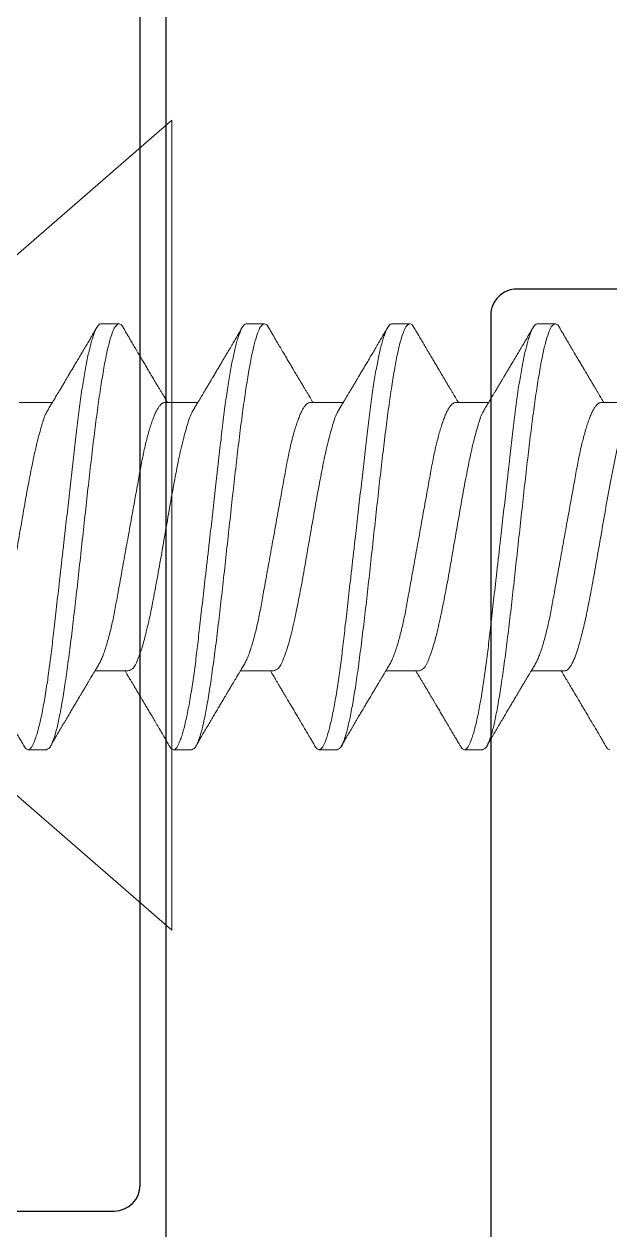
# Model space of a CAD drawing. Extents: x -82 to 113, y -82 to 93.
# Drawn here: x 24.8308 to 25.0563, y 69.6364 to 70.1008 of the extents above; entities that cross this region are included whole.
import ezdxf

# ---------------------------------------------------------------- set-up
doc = ezdxf.new("R2010")
doc.units = 0
doc.header["$MEASUREMENT"] = 0
doc.linetypes.add('SLD-Solid', pattern=[0])
doc.layers.get('0').update_dxf_attribs({"linetype": 'CONTINUOUS'})
doc.layers.add('Ballons', color=7, linetype='CONTINUOUS')
doc.layers.add('VENT', color=5, linetype='CONTINUOUS')

# ---------------------------------------------------------------- blocks, each defined once
blk = doc.blocks.new('no 8-32 1.125')
at = {"color": 7, "linetype": 'SLD-Solid', "lineweight": 15}
for p, q in [((0.08513, 0.082), (0, 0.156)), ((0, 0.156), (0, -0.156)), ((0, -0.156), (0.08513, -0.082))]:
    blk.add_line(p, q, dxfattribs=at)
blk = doc.blocks.new('NO 8 2 IN')
at = {"color": 7, "linetype": 'SLD-Solid', "lineweight": 15}
for p, q in [((0.9225, 0.082), (0.9155, 0.082)), ((0.9785, 0.082), (0.9715, 0.082)), ((1.0345, 0.082), (1.0275, 0.082)), ((1.0905, 0.082), (1.0835, 0.082)), ((0.898, 0.05169), (0.88521, 0.05169)), ((0.954, 0.05169), (0.94121, 0.05169)), ((1.01, 0.05169), (0.99721, 0.05169)), ((1.066, 0.05169), (1.05321, 0.05169)), ((1.122, 0.05169), (1.10921, 0.05169)), ((0.912, -0.05169), (0.92479, -0.05169)), ((0.968, -0.05169), (0.98079, -0.05169)), ((1.024, -0.05169), (1.03679, -0.05169)), ((1.08, -0.05169), (1.09279, -0.05169)), ((0.9435, -0.082), (0.9505, -0.082)), ((0.9995, -0.082), (1.0065, -0.082)), ((1.0555, -0.082), (1.0625, -0.082)), ((1.1115, -0.082), (1.1185, -0.082))]:
    blk.add_line(p, q, dxfattribs=at)
for points, knots in [([(0.91394, 0.08062), (0.91362, 0.08006), (0.91301, 0.07903), (0.91218, 0.07762), (0.91151, 0.07648), (0.91095, 0.07553), (0.91026, 0.07436), (0.90936, 0.07282), (0.90827, 0.07098), (0.90721, 0.06918), (0.90623, 0.06752), (0.9053, 0.06596), (0.90453, 0.06465), (0.90391, 0.06361), (0.90339, 0.06273), (0.90279, 0.06173), (0.90212, 0.0606), (0.90139, 0.05936), (0.90067, 0.05816), (0.89998, 0.057), (0.89933, 0.05592), (0.89874, 0.05493), (0.89819, 0.05401), (0.89765, 0.05311), (0.89719, 0.05234), (0.89689, 0.05184), (0.89679, 0.05169)], [0, 0, 0, 0, 0.0579828, 0.1065596, 0.1457438, 0.1759787, 0.2050392, 0.2670312, 0.3351953, 0.3955529, 0.4530647, 0.5077331, 0.5572798, 0.5883029, 0.6159094, 0.6487641, 0.6919186, 0.7330355, 0.7772941, 0.8174003, 0.8530775, 0.8897876, 0.9202468, 0.9483936, 0.9838456, 1, 1, 1, 1]), ([(0.91386, 0.08045), (0.91399, 0.08074), (0.91431, 0.08144), (0.91552, 0.08233), (0.91707, 0.08107), (0.91801, 0.07885), (0.91918, 0.07537), (0.92028, 0.07064), (0.92143, 0.0647), (0.92257, 0.05766), (0.92372, 0.04964), (0.92488, 0.04077), (0.92603, 0.0312), (0.92719, 0.0211), (0.92834, 0.01064), (0.9295, 0), (0.93066, -0.01064), (0.93181, -0.0211), (0.93297, -0.03121), (0.93412, -0.04077), (0.93528, -0.04964), (0.93643, -0.05766), (0.93757, -0.06471), (0.93872, -0.07062), (0.93982, -0.07541), (0.94099, -0.07877), (0.94193, -0.08123), (0.94308, -0.0818), (0.9435, -0.082)], [0, 0, 0, 0, 0.005731, 0.013729, 0.021729, 0.035806, 0.057193, 0.085897, 0.121575, 0.163691, 0.211566, 0.264413, 0.32135, 0.381419, 0.443609, 0.506868, 0.570127, 0.632316, 0.692385, 0.749322, 0.802168, 0.850043, 0.892158, 0.927835, 0.956539, 0.977925, 0.992002, 1, 1, 1, 1]), ([(0.9225, 0.082), (0.92267, 0.08196), (0.92308, 0.08188), (0.92359, 0.08134), (0.92413, 0.08055), (0.92467, 0.07943), (0.92524, 0.078), (0.92582, 0.07624), (0.92639, 0.07424), (0.92694, 0.07201), (0.92749, 0.06959), (0.92804, 0.06692), (0.92858, 0.06404), (0.92911, 0.06094), (0.92966, 0.05756), (0.9302, 0.05389), (0.93074, 0.04995), (0.93126, 0.04587), (0.93176, 0.04167), (0.93225, 0.03731), (0.93277, 0.03278), (0.93329, 0.02821), (0.93381, 0.02362), (0.93433, 0.01904), (0.93487, 0.01436), (0.93541, 0.00962), (0.93595, 0.00482), (0.93652, -0.00015), (0.9371, -0.00526), (0.93769, -0.01048), (0.93828, -0.01564), (0.93886, -0.02071), (0.93942, -0.02565), (0.93997, -0.03045), (0.94048, -0.03495), (0.94096, -0.03915), (0.9414, -0.04309), (0.94187, -0.04691), (0.94235, -0.05063), (0.94285, -0.05422), (0.94338, -0.05776), (0.94393, -0.06122), (0.94452, -0.06456), (0.94511, -0.06766), (0.9457, -0.07048), (0.9463, -0.07301), (0.94689, -0.07524), (0.94746, -0.07712), (0.94801, -0.07865), (0.94852, -0.07985), (0.94902, -0.08079), (0.94951, -0.08145), (0.94998, -0.0819), (0.95034, -0.08197), (0.9505, -0.082)], [0, 0, 0, 0, 0.003093, 0.007218, 0.012849, 0.020196, 0.029358, 0.040369, 0.053222, 0.066588, 0.081416, 0.097635, 0.11516, 0.133891, 0.153715, 0.176448, 0.200175, 0.224724, 0.249925, 0.275906, 0.303091, 0.331379, 0.358168, 0.385658, 0.413725, 0.442233, 0.471038, 0.499995, 0.531578, 0.562967, 0.593969, 0.624401, 0.654092, 0.682884, 0.710637, 0.735058, 0.758527, 0.78147, 0.803831, 0.825476, 0.846274, 0.867849, 0.888108, 0.906911, 0.924131, 0.939662, 0.953422, 0.965357, 0.974673, 0.982441, 0.988705, 0.993557, 0.99719, 1, 1, 1, 1]), ([(0.94256, 0.04945), (0.94228, 0.04991), (0.94175, 0.05078), (0.94103, 0.05198), (0.94043, 0.05298), (0.93991, 0.05385), (0.9394, 0.05471), (0.93882, 0.05567), (0.93814, 0.05681), (0.9374, 0.05805), (0.93664, 0.05932), (0.93593, 0.06051), (0.93532, 0.06153), (0.93483, 0.06237), (0.9344, 0.06309), (0.934, 0.06377), (0.93343, 0.06472), (0.93268, 0.06599), (0.93174, 0.06758), (0.93073, 0.06928), (0.9297, 0.07104), (0.92881, 0.07255), (0.92809, 0.07376), (0.92757, 0.07465), (0.92705, 0.07552), (0.92649, 0.07647), (0.92582, 0.07762), (0.92499, 0.07903), (0.92439, 0.08006), (0.92406, 0.08062)], [0, 0, 0, 0, 0.0451994, 0.0838995, 0.1160725, 0.1417323, 0.1675759, 0.1986999, 0.2351163, 0.2768365, 0.318633, 0.357685, 0.3906107, 0.4173953, 0.438437, 0.4596498, 0.4829882, 0.5298511, 0.5815661, 0.6360153, 0.6932005, 0.7506899, 0.7808661, 0.8094732, 0.8365086, 0.8645783, 0.9009618, 0.9460988, 1, 1, 1, 1]), ([(0.96994, 0.08062), (0.96962, 0.08006), (0.96901, 0.07903), (0.96818, 0.07762), (0.96751, 0.07648), (0.96695, 0.07553), (0.96626, 0.07436), (0.96536, 0.07282), (0.96427, 0.07098), (0.96321, 0.06918), (0.96223, 0.06752), (0.9613, 0.06596), (0.96053, 0.06465), (0.95991, 0.06361), (0.95939, 0.06273), (0.95879, 0.06173), (0.95812, 0.0606), (0.95739, 0.05936), (0.95667, 0.05816), (0.95598, 0.057), (0.95533, 0.05592), (0.95474, 0.05493), (0.95419, 0.05401), (0.95365, 0.05311), (0.95319, 0.05234), (0.95289, 0.05184), (0.95279, 0.05169)], [0, 0, 0, 0, 0.057982, 0.10656, 0.145743, 0.175979, 0.205039, 0.26703, 0.335195, 0.395553, 0.453065, 0.507733, 0.55728, 0.588303, 0.615908, 0.648764, 0.691919, 0.733036, 0.777294, 0.8174, 0.853077, 0.889788, 0.920247, 0.948394, 0.983846, 1, 1, 1, 1]), ([(0.96986, 0.08045), (0.96999, 0.08074), (0.97031, 0.08144), (0.97152, 0.08233), (0.97307, 0.08107), (0.97401, 0.07885), (0.97518, 0.07537), (0.97628, 0.07064), (0.97743, 0.0647), (0.97857, 0.05766), (0.97972, 0.04964), (0.98088, 0.04077), (0.98203, 0.0312), (0.98319, 0.0211), (0.98434, 0.01064), (0.9855, 0), (0.98666, -0.01064), (0.98781, -0.0211), (0.98897, -0.03121), (0.99012, -0.04077), (0.99128, -0.04964), (0.99243, -0.05766), (0.99357, -0.06471), (0.99472, -0.07062), (0.99581, -0.07541), (0.99699, -0.07877), (0.99793, -0.08123), (0.99908, -0.0818), (0.9995, -0.082)], [0, 0, 0, 0, 0.005731, 0.013729, 0.021728, 0.035806, 0.057192, 0.085897, 0.121575, 0.16369, 0.211566, 0.264413, 0.32135, 0.381419, 0.443609, 0.506868, 0.570127, 0.632316, 0.692385, 0.749321, 0.802168, 0.850043, 0.892157, 0.927835, 0.956539, 0.977925, 0.992001, 1, 1, 1, 1]), ([(0.9785, 0.082), (0.97867, 0.08196), (0.97908, 0.08188), (0.97959, 0.08134), (0.98013, 0.08055), (0.98067, 0.07943), (0.98124, 0.078), (0.98182, 0.07624), (0.98239, 0.07424), (0.98294, 0.07201), (0.98349, 0.06959), (0.98404, 0.06692), (0.98458, 0.06404), (0.98511, 0.06094), (0.98565, 0.05756), (0.9862, 0.05389), (0.98674, 0.04995), (0.98726, 0.04587), (0.98776, 0.04167), (0.98825, 0.03731), (0.98877, 0.03278), (0.98929, 0.02821), (0.98981, 0.02362), (0.99033, 0.01904), (0.99086, 0.01436), (0.99141, 0.00962), (0.99195, 0.00482), (0.99252, -0.00015), (0.9931, -0.00526), (0.99369, -0.01048), (0.99428, -0.01564), (0.99486, -0.02071), (0.99542, -0.02565), (0.99597, -0.03045), (0.99648, -0.03495), (0.99696, -0.03915), (0.9974, -0.04309), (0.99787, -0.04691), (0.99835, -0.05063), (0.99885, -0.05422), (0.99938, -0.05776), (0.99993, -0.06122), (1.00052, -0.06456), (1.00111, -0.06766), (1.0017, -0.07048), (1.0023, -0.07301), (1.00289, -0.07524), (1.00346, -0.07712), (1.00401, -0.07865), (1.00452, -0.07985), (1.00502, -0.08079), (1.00551, -0.08145), (1.00598, -0.0819), (1.00634, -0.08197), (1.0065, -0.082)], [0, 0, 0, 0, 0.003092, 0.007218, 0.012848, 0.020196, 0.029358, 0.040368, 0.053221, 0.066587, 0.081415, 0.097635, 0.11516, 0.13389, 0.153715, 0.176448, 0.200174, 0.224724, 0.249924, 0.275905, 0.303091, 0.331379, 0.358167, 0.385658, 0.413725, 0.442232, 0.471038, 0.499995, 0.531578, 0.562966, 0.593969, 0.624401, 0.654092, 0.682884, 0.710636, 0.735058, 0.758527, 0.78147, 0.803831, 0.825476, 0.846274, 0.867849, 0.888108, 0.906911, 0.924131, 0.939662, 0.953422, 0.965357, 0.974673, 0.982441, 0.988705, 0.993557, 0.99719, 1, 1, 1, 1]), ([(0.99856, 0.04945), (0.99828, 0.04991), (0.99775, 0.05078), (0.99703, 0.05198), (0.99643, 0.05298), (0.99591, 0.05385), (0.9954, 0.05471), (0.99482, 0.05567), (0.99414, 0.05681), (0.9934, 0.05805), (0.99264, 0.05932), (0.99193, 0.06051), (0.99132, 0.06153), (0.99083, 0.06237), (0.9904, 0.06309), (0.99, 0.06377), (0.98943, 0.06472), (0.98868, 0.06599), (0.98774, 0.06758), (0.98673, 0.06928), (0.9857, 0.07104), (0.98481, 0.07255), (0.98409, 0.07376), (0.98357, 0.07465), (0.98305, 0.07552), (0.98249, 0.07647), (0.98182, 0.07762), (0.98099, 0.07903), (0.98039, 0.08006), (0.98006, 0.08062)], [0, 0, 0, 0, 0.0451994, 0.0838995, 0.1160725, 0.1417313, 0.1675749, 0.1986999, 0.2351163, 0.2768365, 0.318633, 0.357685, 0.3906107, 0.4173953, 0.438437, 0.4596488, 0.4829882, 0.5298511, 0.5815661, 0.6360153, 0.6931995, 0.7506899, 0.7808661, 0.8094732, 0.8365086, 0.8645783, 0.9009618, 0.9460988, 1, 1, 1, 1]), ([(1.02594, 0.08062), (1.02562, 0.08006), (1.02501, 0.07903), (1.02418, 0.07762), (1.02351, 0.07648), (1.02295, 0.07553), (1.02226, 0.07436), (1.02136, 0.07282), (1.02027, 0.07098), (1.01921, 0.06918), (1.01823, 0.06752), (1.0173, 0.06596), (1.01653, 0.06465), (1.01591, 0.06361), (1.01539, 0.06273), (1.01479, 0.06173), (1.01412, 0.0606), (1.01339, 0.05936), (1.01267, 0.05816), (1.01198, 0.057), (1.01133, 0.05592), (1.01074, 0.05493), (1.01019, 0.05401), (1.00965, 0.05311), (1.00919, 0.05234), (1.00889, 0.05184), (1.00879, 0.05169)], [0, 0, 0, 0, 0.057982, 0.10656, 0.145743, 0.175978, 0.205039, 0.26703, 0.335195, 0.395552, 0.453065, 0.507732, 0.55728, 0.588303, 0.615908, 0.648764, 0.691919, 0.733036, 0.777294, 0.8174, 0.853077, 0.889788, 0.920247, 0.948394, 0.983846, 1, 1, 1, 1]), ([(1.02586, 0.08045), (1.02599, 0.08074), (1.02631, 0.08144), (1.02752, 0.08233), (1.02907, 0.08107), (1.03001, 0.07885), (1.03118, 0.07537), (1.03228, 0.07064), (1.03343, 0.0647), (1.03457, 0.05766), (1.03572, 0.04964), (1.03688, 0.04077), (1.03803, 0.0312), (1.03919, 0.0211), (1.04034, 0.01064), (1.0415, 0), (1.04266, -0.01064), (1.04381, -0.0211), (1.04497, -0.03121), (1.04612, -0.04077), (1.04728, -0.04964), (1.04843, -0.05766), (1.04957, -0.06471), (1.05072, -0.07062), (1.05181, -0.07541), (1.05299, -0.07877), (1.05393, -0.08123), (1.05508, -0.0818), (1.0555, -0.082)], [0, 0, 0, 0, 0.005731, 0.013729, 0.021728, 0.035806, 0.057192, 0.085897, 0.121575, 0.16369, 0.211566, 0.264413, 0.32135, 0.381419, 0.443609, 0.506868, 0.570127, 0.632316, 0.692385, 0.749321, 0.802168, 0.850043, 0.892157, 0.927835, 0.956539, 0.977925, 0.992001, 1, 1, 1, 1]), ([(1.0345, 0.082), (1.03467, 0.08196), (1.03508, 0.08188), (1.03559, 0.08134), (1.03613, 0.08055), (1.03667, 0.07943), (1.03724, 0.078), (1.03782, 0.07624), (1.03839, 0.07424), (1.03894, 0.07201), (1.03949, 0.06959), (1.04004, 0.06692), (1.04058, 0.06404), (1.04111, 0.06094), (1.04166, 0.05756), (1.0422, 0.05389), (1.04274, 0.04995), (1.04326, 0.04587), (1.04376, 0.04167), (1.04425, 0.03731), (1.04477, 0.03278), (1.04529, 0.02821), (1.04581, 0.02362), (1.04633, 0.01904), (1.04687, 0.01436), (1.04741, 0.00962), (1.04795, 0.00482), (1.04852, -0.00015), (1.0491, -0.00526), (1.04969, -0.01048), (1.05028, -0.01564), (1.05086, -0.02071), (1.05142, -0.02565), (1.05197, -0.03045), (1.05248, -0.03495), (1.05296, -0.03915), (1.0534, -0.04309), (1.05387, -0.04691), (1.05435, -0.05063), (1.05485, -0.05422), (1.05538, -0.05776), (1.05593, -0.06122), (1.05652, -0.06456), (1.05711, -0.06766), (1.0577, -0.07048), (1.0583, -0.07301), (1.05889, -0.07524), (1.05946, -0.07712), (1.06001, -0.07865), (1.06052, -0.07985), (1.06102, -0.08079), (1.06151, -0.08145), (1.06198, -0.0819), (1.06234, -0.08197), (1.0625, -0.082)], [0, 0, 0, 0, 0.003092, 0.007218, 0.012848, 0.020196, 0.029358, 0.040368, 0.053221, 0.066587, 0.081415, 0.097635, 0.11516, 0.13389, 0.153715, 0.176448, 0.200174, 0.224724, 0.249924, 0.275905, 0.303091, 0.331379, 0.358167, 0.385658, 0.413725, 0.442232, 0.471038, 0.499994, 0.531578, 0.562966, 0.593968, 0.624401, 0.654092, 0.682884, 0.710636, 0.735058, 0.758526, 0.78147, 0.803831, 0.825476, 0.846274, 0.867849, 0.888108, 0.906911, 0.924131, 0.939662, 0.953422, 0.965357, 0.974672, 0.982441, 0.988705, 0.993557, 0.99719, 1, 1, 1, 1]), ([(1.05456, 0.04945), (1.05428, 0.04991), (1.05375, 0.05078), (1.05303, 0.05198), (1.05243, 0.05298), (1.05191, 0.05385), (1.0514, 0.05471), (1.05082, 0.05567), (1.05014, 0.05681), (1.0494, 0.05805), (1.04864, 0.05932), (1.04793, 0.06051), (1.04732, 0.06153), (1.04683, 0.06237), (1.0464, 0.06309), (1.046, 0.06377), (1.04543, 0.06472), (1.04468, 0.06599), (1.04374, 0.06758), (1.04273, 0.06928), (1.0417, 0.07104), (1.04081, 0.07255), (1.04009, 0.07376), (1.03957, 0.07465), (1.03905, 0.07552), (1.03849, 0.07647), (1.03782, 0.07762), (1.03699, 0.07903), (1.03639, 0.08006), (1.03606, 0.08062)], [0, 0, 0, 0, 0.045199, 0.083899, 0.116073, 0.141731, 0.167575, 0.198699, 0.235117, 0.276837, 0.318632, 0.357685, 0.39061, 0.417396, 0.438437, 0.459649, 0.482989, 0.529851, 0.581567, 0.636016, 0.6932, 0.750691, 0.780867, 0.809473, 0.836508, 0.864578, 0.900963, 0.9461, 1, 1, 1, 1]), ([(1.08194, 0.08062), (1.08162, 0.08006), (1.08101, 0.07903), (1.08018, 0.07762), (1.07951, 0.07648), (1.07895, 0.07553), (1.07826, 0.07436), (1.07736, 0.07282), (1.07627, 0.07098), (1.07521, 0.06918), (1.07423, 0.06752), (1.0733, 0.06596), (1.07253, 0.06465), (1.07191, 0.06361), (1.07139, 0.06273), (1.07079, 0.06173), (1.07012, 0.0606), (1.06939, 0.05936), (1.06867, 0.05816), (1.06798, 0.057), (1.06733, 0.05592), (1.06674, 0.05493), (1.06619, 0.05401), (1.06565, 0.05311), (1.06519, 0.05234), (1.06489, 0.05184), (1.06479, 0.05169)], [0, 0, 0, 0, 0.057982, 0.10656, 0.145743, 0.175978, 0.205039, 0.267031, 0.335196, 0.395553, 0.453065, 0.507733, 0.55728, 0.588303, 0.615909, 0.648764, 0.691919, 0.733036, 0.777294, 0.817401, 0.853077, 0.889788, 0.920247, 0.948394, 0.983846, 1, 1, 1, 1]), ([(1.08186, 0.08045), (1.08199, 0.08074), (1.08231, 0.08144), (1.08352, 0.08233), (1.08507, 0.08107), (1.08601, 0.07885), (1.08718, 0.07537), (1.08828, 0.07064), (1.08943, 0.0647), (1.09057, 0.05766), (1.09172, 0.04964), (1.09288, 0.04077), (1.09403, 0.0312), (1.09519, 0.0211), (1.09634, 0.01064), (1.0975, 0), (1.09866, -0.01064), (1.09981, -0.0211), (1.10097, -0.03121), (1.10212, -0.04077), (1.10328, -0.04964), (1.10443, -0.05766), (1.10557, -0.06471), (1.10672, -0.07062), (1.10781, -0.07541), (1.10899, -0.07877), (1.10993, -0.08123), (1.11108, -0.0818), (1.1115, -0.082)], [0, 0, 0, 0, 0.0057312, 0.0137294, 0.0217283, 0.0358057, 0.0571924, 0.0858972, 0.1215754, 0.1636904, 0.2115661, 0.2644133, 0.3213499, 0.3814193, 0.4436088, 0.5068678, 0.5701267, 0.6323161, 0.6923852, 0.7493214, 0.8021681, 0.8500432, 0.8921576, 0.9278349, 0.956539, 0.9779248, 0.9920013, 1, 1, 1, 1]), ([(1.0905, 0.082), (1.09067, 0.08196), (1.09108, 0.08188), (1.09159, 0.08134), (1.09213, 0.08055), (1.09267, 0.07943), (1.09324, 0.078), (1.09382, 0.07624), (1.09439, 0.07424), (1.09494, 0.07201), (1.09549, 0.06959), (1.09604, 0.06692), (1.09658, 0.06404), (1.09711, 0.06094), (1.09766, 0.05756), (1.0982, 0.05389), (1.09874, 0.04995), (1.09926, 0.04587), (1.09976, 0.04167), (1.10025, 0.03731), (1.10077, 0.03278), (1.10129, 0.02821), (1.10181, 0.02362), (1.10233, 0.01904), (1.10287, 0.01436), (1.10341, 0.00962), (1.10395, 0.00482), (1.10452, -0.00015), (1.1051, -0.00526), (1.10569, -0.01048), (1.10628, -0.01564), (1.10686, -0.02071), (1.10742, -0.02565), (1.10797, -0.03045), (1.10848, -0.03495), (1.10896, -0.03915), (1.1094, -0.04309), (1.10987, -0.04691), (1.11035, -0.05063), (1.11085, -0.05422), (1.11138, -0.05776), (1.11193, -0.06122), (1.11252, -0.06456), (1.11311, -0.06766), (1.1137, -0.07048), (1.1143, -0.07301), (1.11489, -0.07524), (1.11546, -0.07712), (1.11601, -0.07865), (1.11652, -0.07985), (1.11702, -0.08079), (1.11751, -0.08145), (1.11798, -0.0819), (1.11834, -0.08197), (1.1185, -0.082)], [0, 0, 0, 0, 0.003092, 0.007218, 0.012848, 0.020196, 0.029358, 0.040369, 0.053221, 0.066587, 0.081415, 0.097635, 0.11516, 0.13389, 0.153715, 0.176448, 0.200174, 0.224724, 0.249924, 0.275906, 0.303091, 0.331379, 0.358168, 0.385658, 0.413725, 0.442232, 0.471038, 0.499995, 0.531578, 0.562966, 0.593969, 0.624401, 0.654092, 0.682884, 0.710636, 0.735058, 0.758527, 0.78147, 0.803831, 0.825476, 0.846274, 0.867849, 0.888108, 0.906911, 0.924131, 0.939662, 0.953422, 0.965357, 0.974673, 0.982441, 0.988705, 0.993557, 0.99719, 1, 1, 1, 1]), ([(1.11056, 0.04945), (1.11028, 0.04991), (1.10975, 0.05078), (1.10903, 0.05198), (1.10843, 0.05298), (1.10791, 0.05385), (1.1074, 0.05471), (1.10682, 0.05567), (1.10614, 0.05681), (1.1054, 0.05805), (1.10464, 0.05932), (1.10393, 0.06051), (1.10332, 0.06153), (1.10283, 0.06237), (1.1024, 0.06309), (1.102, 0.06377), (1.10143, 0.06472), (1.10068, 0.06599), (1.09974, 0.06758), (1.09873, 0.06928), (1.0977, 0.07104), (1.09681, 0.07255), (1.09609, 0.07376), (1.09557, 0.07465), (1.09505, 0.07552), (1.09449, 0.07647), (1.09382, 0.07762), (1.09299, 0.07903), (1.09239, 0.08006), (1.09206, 0.08062)], [0, 0, 0, 0, 0.0451999, 0.083899, 0.1160726, 0.1417319, 0.1675755, 0.1986995, 0.2351164, 0.2768371, 0.3186332, 0.3576857, 0.3906104, 0.417396, 0.4384372, 0.4596495, 0.4829884, 0.5298514, 0.5815664, 0.6360157, 0.6932004, 0.7506903, 0.7808665, 0.8094736, 0.8365085, 0.8645782, 0.9009622, 0.9460993, 1, 1, 1, 1]), ([(0.898, 0.05169), (0.8982, 0.05166), (0.89864, 0.05159), (0.89927, 0.05114), (0.8999, 0.05045), (0.90056, 0.04949), (0.90123, 0.04825), (0.9019, 0.04678), (0.90256, 0.04508), (0.90322, 0.0432), (0.90387, 0.0411), (0.90451, 0.0388), (0.90516, 0.03628), (0.9058, 0.03355), (0.90642, 0.03063), (0.90702, 0.0276), (0.90759, 0.02443), (0.90818, 0.02113), (0.90879, 0.01775), (0.90942, 0.0143), (0.91005, 0.01082), (0.91069, 0.00726), (0.91134, 0.00364), (0.91201, -0.00007), (0.9127, -0.00386), (0.91339, -0.00769), (0.91407, -0.01146), (0.91473, -0.01513), (0.91537, -0.01868), (0.91598, -0.02203), (0.91654, -0.02517), (0.91708, -0.02813), (0.91765, -0.03098), (0.91824, -0.03372), (0.91887, -0.03639), (0.91952, -0.03894), (0.92021, -0.04135), (0.9209, -0.04355), (0.92159, -0.0455), (0.92229, -0.0472), (0.92288, -0.04849), (0.9233, -0.04919), (0.92345, -0.04943)], [0, 0, 0, 0, 0.0056596, 0.0125775, 0.0213653, 0.0323514, 0.0456894, 0.0614234, 0.0784222, 0.0974409, 0.1183585, 0.1410209, 0.1652458, 0.1924203, 0.2208648, 0.2503104, 0.2805997, 0.3124186, 0.3457877, 0.3784822, 0.412166, 0.4466135, 0.4815807, 0.5168111, 0.5541707, 0.5912168, 0.6276441, 0.6631648, 0.6975151, 0.7304611, 0.7600589, 0.7884189, 0.816064, 0.8427915, 0.8683763, 0.8940211, 0.9178953, 0.9397843, 0.9595096, 0.9769374, 0.9919871, 1, 1, 1, 1]), ([(0.954, 0.05169), (0.9542, 0.05166), (0.95464, 0.05159), (0.95527, 0.05114), (0.9559, 0.05045), (0.95656, 0.04949), (0.95723, 0.04825), (0.9579, 0.04678), (0.95856, 0.04508), (0.95922, 0.0432), (0.95987, 0.0411), (0.96051, 0.0388), (0.96116, 0.03628), (0.9618, 0.03355), (0.96242, 0.03063), (0.96302, 0.0276), (0.96359, 0.02443), (0.96418, 0.02113), (0.96479, 0.01775), (0.96542, 0.0143), (0.96605, 0.01082), (0.96669, 0.00726), (0.96734, 0.00364), (0.96801, -0.00007), (0.9687, -0.00386), (0.96939, -0.00769), (0.97007, -0.01146), (0.97073, -0.01513), (0.97137, -0.01868), (0.97198, -0.02203), (0.97254, -0.02517), (0.97308, -0.02813), (0.97365, -0.03098), (0.97424, -0.03372), (0.97487, -0.03639), (0.97552, -0.03894), (0.97621, -0.04135), (0.9769, -0.04355), (0.97759, -0.0455), (0.97829, -0.0472), (0.97888, -0.04849), (0.9793, -0.04919), (0.97945, -0.04943)], [0, 0, 0, 0, 0.00566, 0.012577, 0.021365, 0.032352, 0.045689, 0.061423, 0.078422, 0.097441, 0.118359, 0.141021, 0.165246, 0.19242, 0.220865, 0.25031, 0.2806, 0.312419, 0.345788, 0.378482, 0.412166, 0.446614, 0.481581, 0.516811, 0.554171, 0.591217, 0.627644, 0.663165, 0.697515, 0.730461, 0.760059, 0.788419, 0.816064, 0.842792, 0.868376, 0.894021, 0.917895, 0.939784, 0.95951, 0.976937, 0.991987, 1, 1, 1, 1]), ([(1.01, 0.05169), (1.0102, 0.05166), (1.01064, 0.05159), (1.01127, 0.05114), (1.0119, 0.05045), (1.01256, 0.04949), (1.01323, 0.04825), (1.0139, 0.04678), (1.01456, 0.04508), (1.01522, 0.0432), (1.01587, 0.0411), (1.01651, 0.0388), (1.01716, 0.03628), (1.0178, 0.03355), (1.01842, 0.03063), (1.01902, 0.0276), (1.01959, 0.02443), (1.02018, 0.02113), (1.02079, 0.01775), (1.02142, 0.0143), (1.02205, 0.01082), (1.02269, 0.00726), (1.02334, 0.00364), (1.02401, -0.00007), (1.0247, -0.00386), (1.02539, -0.00769), (1.02607, -0.01146), (1.02673, -0.01513), (1.02737, -0.01868), (1.02798, -0.02203), (1.02854, -0.02517), (1.02908, -0.02813), (1.02965, -0.03098), (1.03024, -0.03372), (1.03087, -0.03639), (1.03152, -0.03894), (1.03221, -0.04135), (1.0329, -0.04355), (1.03359, -0.0455), (1.03429, -0.0472), (1.03488, -0.04849), (1.0353, -0.04919), (1.03545, -0.04943)], [0, 0, 0, 0, 0.00566, 0.012578, 0.021366, 0.032352, 0.04569, 0.061424, 0.078422, 0.097441, 0.118359, 0.141021, 0.165246, 0.192421, 0.220865, 0.250311, 0.2806, 0.312419, 0.345788, 0.378482, 0.412166, 0.446614, 0.481581, 0.516811, 0.554171, 0.591217, 0.627644, 0.663165, 0.697515, 0.730461, 0.760059, 0.788419, 0.816064, 0.842792, 0.868377, 0.894021, 0.917895, 0.939785, 0.95951, 0.976938, 0.991987, 1, 1, 1, 1]), ([(1.066, 0.05169), (1.0662, 0.05166), (1.06664, 0.05159), (1.06727, 0.05114), (1.0679, 0.05045), (1.06856, 0.04949), (1.06923, 0.04825), (1.0699, 0.04678), (1.07056, 0.04508), (1.07122, 0.0432), (1.07187, 0.0411), (1.07251, 0.0388), (1.07316, 0.03628), (1.0738, 0.03355), (1.07442, 0.03063), (1.07502, 0.0276), (1.07559, 0.02443), (1.07618, 0.02113), (1.07679, 0.01775), (1.07742, 0.0143), (1.07805, 0.01082), (1.07869, 0.00726), (1.07934, 0.00364), (1.08001, -0.00007), (1.0807, -0.00386), (1.08139, -0.00769), (1.08207, -0.01146), (1.08273, -0.01513), (1.08337, -0.01868), (1.08398, -0.02203), (1.08454, -0.02517), (1.08508, -0.02813), (1.08565, -0.03098), (1.08624, -0.03372), (1.08687, -0.03639), (1.08752, -0.03894), (1.08821, -0.04135), (1.0889, -0.04355), (1.08959, -0.0455), (1.09029, -0.0472), (1.09088, -0.04849), (1.0913, -0.04919), (1.09145, -0.04943)], [0, 0, 0, 0, 0.00566, 0.012578, 0.021366, 0.032352, 0.04569, 0.061424, 0.078423, 0.097441, 0.118359, 0.141021, 0.165246, 0.192421, 0.220865, 0.250311, 0.2806, 0.312419, 0.345788, 0.378482, 0.412166, 0.446614, 0.481581, 0.516811, 0.554171, 0.591217, 0.627644, 0.663165, 0.697515, 0.730461, 0.760059, 0.788419, 0.816064, 0.842792, 0.868376, 0.894021, 0.917895, 0.939784, 0.95951, 0.976938, 0.991987, 1, 1, 1, 1]), ([(0.88663, 0.04935), (0.88687, 0.04896), (0.88765, 0.04767), (0.88859, 0.04505), (0.88975, 0.04147), (0.89085, 0.03729), (0.89235, 0.03091), (0.89408, 0.02228), (0.89602, 0.01161), (0.89786, 0.00098), (0.89959, -0.00906), (0.90121, -0.01816), (0.90272, -0.02609), (0.90412, -0.03276), (0.90541, -0.03818), (0.90658, -0.04242), (0.9077, -0.04583), (0.90877, -0.04841), (0.90982, -0.0502), (0.91072, -0.05122), (0.91142, -0.05161), (0.91184, -0.05168), (0.91196, -0.05169), (0.912, -0.05169)], [0, 0, 0, 0, 0.012925, 0.04286, 0.078968, 0.120332, 0.165947, 0.265875, 0.371123, 0.475227, 0.573222, 0.661694, 0.73866, 0.803355, 0.855965, 0.897367, 0.928888, 0.95826, 0.976717, 0.987833, 0.996617, 0.998881, 1, 1, 1, 1]), ([(0.94263, 0.04922), (0.94293, 0.04874), (0.94414, 0.04681), (0.94541, 0.04246), (0.94718, 0.03613), (0.94885, 0.02837), (0.95057, 0.01954), (0.95228, 0.00996), (0.954, 0), (0.95572, -0.00996), (0.95743, -0.01954), (0.95914, -0.02838), (0.96085, -0.0361), (0.9625, -0.04254), (0.96424, -0.04717), (0.96568, -0.05064), (0.96737, -0.0514), (0.968, -0.05169)], [0, 0, 0, 0, 0.016211, 0.064626, 0.128031, 0.204413, 0.291076, 0.384847, 0.48225, 0.579652, 0.673423, 0.760083, 0.836464, 0.899866, 0.948278, 0.98085, 1, 1, 1, 1]), ([(0.99863, 0.04922), (0.99893, 0.04874), (1.00014, 0.04681), (1.00141, 0.04246), (1.00318, 0.03613), (1.00485, 0.02837), (1.00657, 0.01954), (1.00828, 0.00996), (1.01, 0), (1.01172, -0.00996), (1.01343, -0.01954), (1.01514, -0.02838), (1.01685, -0.0361), (1.0185, -0.04254), (1.02024, -0.04717), (1.02168, -0.05064), (1.02337, -0.0514), (1.024, -0.05169)], [0, 0, 0, 0, 0.016211, 0.064626, 0.128031, 0.204413, 0.291076, 0.384847, 0.48225, 0.579652, 0.673423, 0.760084, 0.836464, 0.899866, 0.948278, 0.980851, 1, 1, 1, 1]), ([(1.05463, 0.04922), (1.05493, 0.04874), (1.05614, 0.04681), (1.05741, 0.04246), (1.05918, 0.03613), (1.06085, 0.02837), (1.06257, 0.01954), (1.06428, 0.00996), (1.066, 0), (1.06772, -0.00996), (1.06943, -0.01954), (1.07114, -0.02838), (1.07285, -0.0361), (1.0745, -0.04254), (1.07624, -0.04717), (1.07768, -0.05064), (1.07937, -0.0514), (1.08, -0.05169)], [0, 0, 0, 0, 0.016211, 0.064626, 0.128031, 0.204413, 0.291076, 0.384847, 0.48225, 0.579652, 0.673423, 0.760083, 0.836464, 0.899866, 0.948278, 0.98085, 1, 1, 1, 1]), ([(1.11063, 0.04922), (1.11093, 0.04874), (1.11214, 0.04681), (1.11341, 0.04246), (1.11518, 0.03613), (1.11685, 0.02837), (1.11857, 0.01954), (1.12028, 0.00996), (1.122, 0), (1.12372, -0.00996), (1.12543, -0.01954), (1.12714, -0.02838), (1.12885, -0.0361), (1.1305, -0.04254), (1.13224, -0.04717), (1.13368, -0.05064), (1.13537, -0.0514), (1.136, -0.05169)], [0, 0, 0, 0, 0.016211, 0.064626, 0.128031, 0.204413, 0.291076, 0.384847, 0.48225, 0.579652, 0.673423, 0.760083, 0.836464, 0.899866, 0.948278, 0.98085, 1, 1, 1, 1]), ([(0.92344, -0.04945), (0.92372, -0.04991), (0.92425, -0.05078), (0.92497, -0.05198), (0.92557, -0.05298), (0.92609, -0.05385), (0.9266, -0.05471), (0.92718, -0.05567), (0.92786, -0.05681), (0.9286, -0.05805), (0.92936, -0.05932), (0.93007, -0.06051), (0.93068, -0.06153), (0.93117, -0.06237), (0.9316, -0.06309), (0.932, -0.06377), (0.93257, -0.06472), (0.93332, -0.06599), (0.93426, -0.06758), (0.93527, -0.06928), (0.9363, -0.07104), (0.93719, -0.07255), (0.93791, -0.07376), (0.93843, -0.07465), (0.93895, -0.07552), (0.93951, -0.07647), (0.94018, -0.07762), (0.94101, -0.07903), (0.94161, -0.08006), (0.94194, -0.08062)], [0, 0, 0, 0, 0.045199, 0.083899, 0.116073, 0.141731, 0.167575, 0.198699, 0.235117, 0.276837, 0.318633, 0.357685, 0.39061, 0.417396, 0.438437, 0.459649, 0.482989, 0.529852, 0.581567, 0.636016, 0.6932, 0.750691, 0.780867, 0.809474, 0.836508, 0.864578, 0.900963, 0.9461, 1, 1, 1, 1]), ([(0.97944, -0.04945), (0.97972, -0.04991), (0.98025, -0.05078), (0.98097, -0.05198), (0.98157, -0.05298), (0.98209, -0.05385), (0.9826, -0.05471), (0.98318, -0.05567), (0.98386, -0.05681), (0.9846, -0.05805), (0.98536, -0.05932), (0.98607, -0.06051), (0.98668, -0.06153), (0.98717, -0.06237), (0.9876, -0.06309), (0.988, -0.06377), (0.98857, -0.06472), (0.98932, -0.06599), (0.99026, -0.06758), (0.99127, -0.06928), (0.9923, -0.07104), (0.99319, -0.07255), (0.99391, -0.07376), (0.99443, -0.07465), (0.99495, -0.07552), (0.99551, -0.07647), (0.99618, -0.07762), (0.99701, -0.07903), (0.99761, -0.08006), (0.99794, -0.08062)], [0, 0, 0, 0, 0.0451994, 0.0838995, 0.1160725, 0.1417313, 0.1675749, 0.1986999, 0.2351163, 0.2768365, 0.318633, 0.357685, 0.3906107, 0.4173953, 0.438437, 0.4596488, 0.4829882, 0.5298511, 0.5815661, 0.6360153, 0.6931995, 0.7506899, 0.7808661, 0.8094732, 0.8365086, 0.8645783, 0.9009618, 0.9460988, 1, 1, 1, 1]), ([(1.03544, -0.04945), (1.03572, -0.04991), (1.03625, -0.05078), (1.03697, -0.05198), (1.03757, -0.05298), (1.03809, -0.05385), (1.0386, -0.05471), (1.03918, -0.05567), (1.03986, -0.05681), (1.0406, -0.05805), (1.04136, -0.05932), (1.04207, -0.06051), (1.04268, -0.06153), (1.04317, -0.06237), (1.0436, -0.06309), (1.044, -0.06377), (1.04457, -0.06472), (1.04532, -0.06599), (1.04626, -0.06758), (1.04727, -0.06928), (1.0483, -0.07104), (1.04919, -0.07255), (1.04991, -0.07376), (1.05043, -0.07465), (1.05095, -0.07552), (1.05151, -0.07647), (1.05218, -0.07762), (1.05301, -0.07903), (1.05361, -0.08006), (1.05394, -0.08062)], [0, 0, 0, 0, 0.045199, 0.0839, 0.116073, 0.141732, 0.167576, 0.1987, 0.235116, 0.276837, 0.318633, 0.357686, 0.390611, 0.417395, 0.438437, 0.45965, 0.482988, 0.529851, 0.581566, 0.636015, 0.693201, 0.75069, 0.780866, 0.809473, 0.836509, 0.864578, 0.900962, 0.946099, 1, 1, 1, 1]), ([(1.09144, -0.04945), (1.09172, -0.04991), (1.09225, -0.05078), (1.09297, -0.05198), (1.09357, -0.05298), (1.09409, -0.05385), (1.0946, -0.05471), (1.09518, -0.05567), (1.09586, -0.05681), (1.0966, -0.05805), (1.09736, -0.05932), (1.09807, -0.06051), (1.09868, -0.06153), (1.09917, -0.06237), (1.0996, -0.06309), (1.1, -0.06377), (1.10057, -0.06472), (1.10132, -0.06599), (1.10226, -0.06758), (1.10327, -0.06928), (1.1043, -0.07104), (1.10519, -0.07255), (1.10591, -0.07376), (1.10643, -0.07465), (1.10695, -0.07552), (1.10751, -0.07647), (1.10818, -0.07762), (1.10901, -0.07903), (1.10961, -0.08006), (1.10994, -0.08062)], [0, 0, 0, 0, 0.045199, 0.083899, 0.116073, 0.141732, 0.167575, 0.1987, 0.235116, 0.276837, 0.318633, 0.357685, 0.39061, 0.417395, 0.438437, 0.45965, 0.482988, 0.529851, 0.581566, 0.636015, 0.6932, 0.75069, 0.780866, 0.809473, 0.836508, 0.864578, 0.900962, 0.946099, 1, 1, 1, 1]), ([(0.89606, -0.08062), (0.89638, -0.08006), (0.89699, -0.07903), (0.89782, -0.07762), (0.89849, -0.07648), (0.89905, -0.07553), (0.89974, -0.07436), (0.90064, -0.07282), (0.90173, -0.07098), (0.90279, -0.06918), (0.90377, -0.06752), (0.9047, -0.06596), (0.90547, -0.06465), (0.90609, -0.06361), (0.90661, -0.06273), (0.90721, -0.06173), (0.90788, -0.0606), (0.90861, -0.05936), (0.90933, -0.05816), (0.91002, -0.057), (0.91067, -0.05592), (0.91126, -0.05493), (0.91181, -0.05401), (0.91235, -0.05311), (0.91282, -0.05234), (0.91311, -0.05184), (0.91321, -0.05169)], [0, 0, 0, 0, 0.057982, 0.10656, 0.145743, 0.175978, 0.205038, 0.26703, 0.335195, 0.395552, 0.453065, 0.507732, 0.557279, 0.588303, 0.615908, 0.648763, 0.691919, 0.733036, 0.777294, 0.8174, 0.853077, 0.889786, 0.920247, 0.948394, 0.983846, 1, 1, 1, 1]), ([(0.95206, -0.08062), (0.95238, -0.08006), (0.95299, -0.07903), (0.95382, -0.07762), (0.95449, -0.07648), (0.95505, -0.07553), (0.95574, -0.07436), (0.95664, -0.07282), (0.95773, -0.07098), (0.95879, -0.06918), (0.95977, -0.06752), (0.9607, -0.06596), (0.96147, -0.06465), (0.96209, -0.06361), (0.96261, -0.06273), (0.96321, -0.06173), (0.96388, -0.0606), (0.96461, -0.05936), (0.96533, -0.05816), (0.96602, -0.057), (0.96667, -0.05592), (0.96726, -0.05493), (0.96781, -0.05401), (0.96835, -0.05311), (0.96882, -0.05234), (0.96911, -0.05184), (0.96921, -0.05169)], [0, 0, 0, 0, 0.0579817, 0.1065596, 0.1457427, 0.1759776, 0.2050392, 0.2670301, 0.3351954, 0.3955529, 0.4530647, 0.5077331, 0.5572798, 0.5883029, 0.6159083, 0.6487641, 0.6919186, 0.7330355, 0.7772941, 0.8174003, 0.8530775, 0.8897876, 0.9202468, 0.9483936, 0.9838456, 1, 1, 1, 1]), ([(1.00806, -0.08062), (1.00838, -0.08006), (1.00899, -0.07903), (1.00982, -0.07762), (1.01049, -0.07648), (1.01105, -0.07553), (1.01174, -0.07436), (1.01264, -0.07282), (1.01373, -0.07098), (1.01479, -0.06918), (1.01577, -0.06752), (1.0167, -0.06596), (1.01747, -0.06465), (1.01809, -0.06361), (1.01861, -0.06273), (1.01921, -0.06173), (1.01988, -0.0606), (1.02061, -0.05936), (1.02133, -0.05816), (1.02202, -0.057), (1.02267, -0.05592), (1.02326, -0.05493), (1.02381, -0.05401), (1.02435, -0.05311), (1.02481, -0.05234), (1.02511, -0.05184), (1.02521, -0.05169)], [0, 0, 0, 0, 0.0579828, 0.1065596, 0.1457427, 0.1759787, 0.2050392, 0.2670312, 0.3351953, 0.3955529, 0.4530647, 0.5077331, 0.5572798, 0.5883029, 0.6159083, 0.6487641, 0.6919186, 0.7330355, 0.7772941, 0.8174003, 0.8530775, 0.8897876, 0.9202468, 0.9483936, 0.9838456, 1, 1, 1, 1]), ([(1.06406, -0.08062), (1.06438, -0.08006), (1.06499, -0.07903), (1.06582, -0.07762), (1.06649, -0.07648), (1.06705, -0.07553), (1.06774, -0.07436), (1.06864, -0.07282), (1.06973, -0.07098), (1.07079, -0.06918), (1.07177, -0.06752), (1.0727, -0.06596), (1.07347, -0.06465), (1.07409, -0.06361), (1.07461, -0.06273), (1.07521, -0.06173), (1.07588, -0.0606), (1.07661, -0.05936), (1.07733, -0.05816), (1.07802, -0.057), (1.07867, -0.05592), (1.07926, -0.05493), (1.07981, -0.05401), (1.08035, -0.05311), (1.08081, -0.05234), (1.08111, -0.05184), (1.08121, -0.05169)], [0, 0, 0, 0, 0.0579822, 0.1065601, 0.1457433, 0.1759787, 0.2050392, 0.2670307, 0.3351959, 0.3955529, 0.4530653, 0.5077331, 0.5572798, 0.5883034, 0.6159088, 0.6487641, 0.6919192, 0.7330361, 0.7772946, 0.8174008, 0.8530775, 0.8897876, 0.9202473, 0.9483941, 0.9838456, 1, 1, 1, 1]), ([(1.12006, -0.08062), (1.12038, -0.08006), (1.12099, -0.07903), (1.12182, -0.07762), (1.12249, -0.07648), (1.12305, -0.07553), (1.12374, -0.07436), (1.12464, -0.07282), (1.12573, -0.07098), (1.12679, -0.06918), (1.12777, -0.06752), (1.1287, -0.06596), (1.12947, -0.06465), (1.13009, -0.06361), (1.13061, -0.06273), (1.13121, -0.06173), (1.13188, -0.0606), (1.13261, -0.05936), (1.13333, -0.05816), (1.13402, -0.057), (1.13467, -0.05592), (1.13526, -0.05493), (1.13581, -0.05401), (1.13635, -0.05311), (1.13682, -0.05234), (1.13711, -0.05184), (1.13721, -0.05169)], [0, 0, 0, 0, 0.057982, 0.10656, 0.145743, 0.175978, 0.205039, 0.267031, 0.335195, 0.395552, 0.453065, 0.507733, 0.557279, 0.588303, 0.615909, 0.648764, 0.691919, 0.733036, 0.777294, 0.8174, 0.853077, 0.889787, 0.920247, 0.948394, 0.983846, 1, 1, 1, 1]), ([(0.8945, -0.082), (0.89467, -0.08196), (0.89507, -0.08188), (0.8956, -0.08134), (0.89589, -0.08088), (0.89606, -0.08062)], [0, 0, 0, 0, 0.2409591, 0.5624409, 1, 1, 1, 1]), ([(0.9505, -0.082), (0.95067, -0.08196), (0.95107, -0.08188), (0.9516, -0.08134), (0.95189, -0.08088), (0.95206, -0.08062)], [0, 0, 0, 0, 0.240958, 0.562463, 1, 1, 1, 1]), ([(1.0065, -0.082), (1.00667, -0.08196), (1.00707, -0.08188), (1.0076, -0.08134), (1.00789, -0.08088), (1.00806, -0.08062)], [0, 0, 0, 0, 0.2409576, 0.562463, 1, 1, 1, 1]), ([(1.0625, -0.082), (1.06267, -0.08196), (1.06307, -0.08188), (1.0636, -0.08134), (1.06389, -0.08088), (1.06406, -0.08062)], [0, 0, 0, 0, 0.2409584, 0.5624519, 1, 1, 1, 1]), ([(1.1185, -0.082), (1.11867, -0.08196), (1.11907, -0.08188), (1.1196, -0.08134), (1.11989, -0.08088), (1.12006, -0.08062)], [0, 0, 0, 0, 0.240958, 0.562452, 1, 1, 1, 1])]:
    blk.add_open_spline(points, degree=3, knots=knots, dxfattribs=at)
blk = doc.blocks.new('3206-2_Astragal_Component')
for p, q in [((-0.62506, 0.09126), (-0.62506, -0.52048)), ((-0.61506, -0.53048), (-0.13506, -0.53048)), ((-0.135, -0.65548), (-0.75, -0.65548))]:
    blk.add_line(p, q)
blk.add_arc((-0.61506, -0.52048), 0.01, 180, 270)
blk = doc.blocks.new('3206_Astragal_Assembly')
at = {"rotation": 90}
blk.add_blockref('3206-2_Astragal_Component', (0, 0), dxfattribs=at)
blk = doc.blocks.new('3205-2_Sash_Component')
for p, q in [((-0.1935, 3.6226), (-0.65597, 3.6226)), ((-0.1835, 3.1426), (-0.1835, 3.6126))]:
    blk.add_line(p, q)
blk.add_arc((-0.1935, 3.6126), 0.01, 0, 90)
blk = doc.blocks.new('3205_Sash_Yoke_Assembly')
at = {"xscale": -1, "rotation": 270}
blk.add_blockref('3205-2_Sash_Component', (-3.28885, -0.0765), dxfattribs=at)
blk = doc.blocks.new('3200_Meeting_Stile_Assembly')
blk.add_blockref('3205_Sash_Yoke_Assembly', (-1.01488, 2.24))
at = {"xscale": -1}
blk.add_blockref('3206_Astragal_Assembly', (-0.01562, 2.25), dxfattribs=at)

msp = doc.modelspace()

# ---------------------------------------------------------------- block references
at = {"rotation": 180}
msp.add_blockref('no 8-32 1.125', (24.88761, 69.90778), dxfattribs=at)
at = {"layer": 'Ballons', "xscale": -1}
msp.add_blockref('NO 8 2 IN', (25.95082, 69.90331), dxfattribs=at)
at = {"layer": 'VENT', "xscale": -1, "rotation": 180}
msp.add_blockref('3200_Meeting_Stile_Assembly', (25.55657, 71.62363), dxfattribs=at)

doc.saveas('drawing.dxf')
